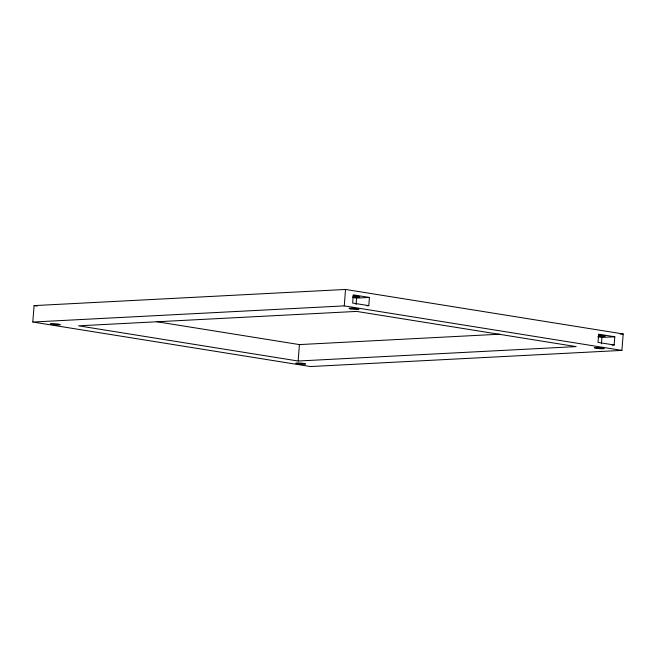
<?xml version="1.0" encoding="UTF-8"?>
<svg xmlns="http://www.w3.org/2000/svg" width="656" height="656" viewBox="0 0 656 656"><rect width="100%" height="100%" fill="white"/><g stroke="black" fill="none" stroke-linecap="round" stroke-linejoin="round"><path stroke-width="0.98" d="M32.8 322.03L34.096 305.606L345.54 289.452L623.2 333.97L621.904 350.394L310.46 366.548L32.8 322.03L344.252 305.885L621.904 350.394M298.127 361.021L576.116 346.606L356.577 311.411L78.589 325.827L298.127 361.021L299.423 344.589L499.741 334.207M344.252 305.885L345.54 289.452M356.06 304.499L356.561 298.111L369.435 297.439L368.787 305.655L366.811 305.762M601.429 343.834L601.937 337.446L614.803 336.782L614.155 344.99L612.179 345.097M620.133 334.125L623.2 333.97M369.435 297.439L353.289 294.856L352.641 303.072L368.787 305.655M614.803 336.782L598.666 334.191L598.018 342.407L614.155 344.99M352.526 297.463L356.561 298.111M597.903 336.799L601.937 337.446M156.768 321.719L299.423 344.589M34.096 305.606L37.121 306.09M598.485 335.2A4.969 0.508 4.5 0 1 605.25 336.216A4.969 0.508 4.5 0 1 598.321 336.134M353.117 295.864A4.969 0.508 4.5 0 1 359.882 296.881A4.969 0.508 4.5 0 1 352.944 296.799M596.238 348.303A4.969 0.508 4.5 0 0 604.225 348.598A4.969 0.508 4.5 0 0 597.518 347.524A4.969 0.508 4.5 0 0 596.238 348.303M350.87 308.96A4.969 0.508 4.5 0 0 358.857 309.263A4.969 0.508 4.5 0 0 352.149 308.189A4.969 0.508 4.5 0 0 350.87 308.96M52.291 324.449A4.969 0.508 4.5 0 0 60.278 324.745A4.969 0.508 4.5 0 0 53.571 323.67A4.969 0.508 4.5 0 0 52.291 324.449M297.66 363.785A4.969 0.508 4.5 0 0 305.647 364.08A4.969 0.508 4.5 0 0 298.939 363.006A4.969 0.508 4.5 0 0 297.66 363.785"/></g></svg>
